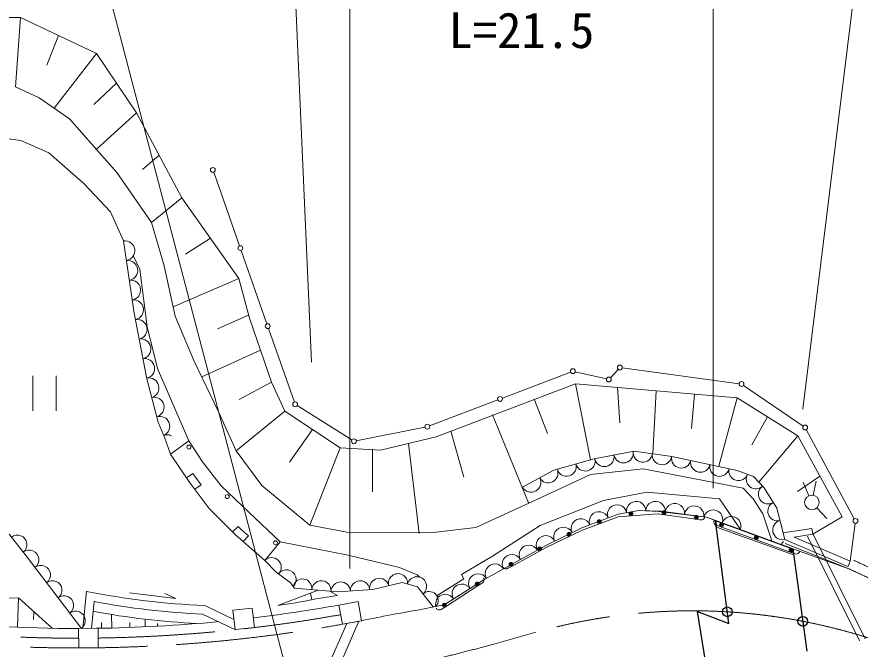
# Model space of a CAD drawing. Units: millimetres, scale not verified. Extents: x 40000 to 680000, y 20000 to 380000.
# Drawn here: x 372720 to 415978, y 287092 to 319538 of the extents above; entities that cross this region are included whole.
import ezdxf
from ezdxf.enums import TextEntityAlignment as Align

# ---------------------------------------------------------------- set-up
doc = ezdxf.new("R2010")
doc.units = ezdxf.units.MM
doc.header["$LTSCALE"] = 1000
doc.header["$PDMODE"] = 32
doc.header["$PDSIZE"] = 500
doc.linetypes.add('CHAIN', pattern=[18.5, 12, -1.5, 3.5, -1.5])
doc.linetypes.add('DASHED', pattern=[7.5, 6, -1.5])
for name, color, linetype, lineweight in [('M-BGD', 7, 'Continuous', 13), ('M-BGD-OTRS1', 7, 'DASHED', 13), ('M-BMK', 2, 'CHAIN', 13), ('M-STR-HTXT', 7, 'Continuous', 13), ('M-STR-STR1', 1, 'Continuous', 25)]:
    doc.layers.add(name, color=color, linetype=linetype, lineweight=lineweight)
doc.layers.add('M-OTRS', color=7, linetype='Continuous')
doc.styles.add('ＭＳ ゴシック', font='')
doc.styles.get('ＭＳ ゴシック').set_extended_font_data('MS Gothic')

# ---------------------------------------------------------------- blocks, each defined once
blk = doc.blocks.new('ﾌﾟﾛｯﾄﾏｰｸ-01')
at = {"color": 6}
blk.add_point((0, 0), dxfattribs=at)

msp = doc.modelspace()

# ---------------------------------------------------------------- linework, layer by layer
at = {"layer": 'M-BGD'}
for p, q in [((372901, 319505), (368596, 319503)), ((372901, 319505), (372652, 315949)), ((376798, 317653), (372901, 319505)), ((374849, 318579), (374264, 317053)), ((376798, 317653), (374637, 314849)), ((378851, 314619), (376798, 317653)), ((372652, 315949), (373861, 315385)), ((377824, 316136), (376669, 315044)), ((373861, 315385), (375413, 314312)), ((378851, 314619), (376777, 312713)), ((381178, 310253), (378851, 314619)), ((375413, 314312), (376678, 312871)), ((371088, 313425), (372916, 313192)), ((372916, 313192), (374362, 312556)), ((376678, 312871), (377844, 311552)), ((374362, 312556), (376148, 310988)), ((380014, 312436), (379169, 311709)), ((377844, 311552), (379620, 308993)), ((384140, 307792), (382816, 311566)), ((376148, 310988), (377522, 309533)), ((379620, 308993), (381178, 310253)), ((381178, 310253), (384115, 306115)), ((377522, 309533), (378197, 308046)), ((379620, 308993), (380273, 306754)), ((378742, 304328), (378197, 308046)), ((378197, 308046), (378742, 304328)), ((382646, 308184), (381369, 307363)), ((378702, 307262), (379025, 306582)), ((385547, 303783), (384223, 307556)), ((380273, 306754), (380840, 304185)), ((379406, 303632), (379025, 306582)), ((384115, 306115), (380735, 304660)), ((384115, 306115), (384649, 304072)), ((378742, 304328), (379388, 300957)), ((379388, 300957), (378742, 304328)), ((381799, 301901), (380840, 304185)), ((384606, 304229), (383018, 303532)), ((384649, 304072), (385784, 300788)), ((379928, 301489), (379406, 303632)), ((386954, 299774), (385630, 303547)), ((385216, 302430), (382202, 301060)), ((381799, 301901), (383074, 299240)), ((403775, 301526), (409770, 300712)), ((373536, 301121), (373536, 299321)), ((374736, 299321), (374736, 301121)), ((381550, 297787), (379928, 301489)), ((401124, 301312), (397624, 299976)), ((401362, 301328), (402966, 300956)), ((403172, 301020), (403566, 301450)), ((379388, 300957), (379975, 298733)), ((379975, 298733), (379388, 300957)), ((385784, 300788), (384127, 299896)), ((385784, 300788), (386463, 299303)), ((394232, 297981), (401377, 300710)), ((401377, 300710), (409663, 299980)), ((401377, 300710), (402146, 296806)), ((403535, 300532), (403650, 298701)), ((405520, 300345), (405350, 297120)), ((409998, 300625), (413056, 298539)), ((397391, 299887), (393892, 298551)), ((399266, 299894), (399946, 298156)), ((407481, 300183), (407321, 298412)), ((409663, 299980), (408721, 296475)), ((409663, 299980), (412784, 298044)), ((389904, 297827), (387101, 299589)), ((383074, 299240), (383969, 297271)), ((386463, 299303), (383969, 297271)), ((386463, 299303), (389313, 297419)), ((398971, 294598), (397127, 299108)), ((411223, 299012), (410425, 297569)), ((379975, 298733), (380312, 297926)), ((380312, 297926), (379975, 298733)), ((393652, 298483), (390133, 297784)), ((387888, 298361), (386710, 296686)), ((394988, 298285), (395655, 295922)), ((413218, 298359), (415678, 293781)), ((380600, 297098), (380312, 297926)), ((380312, 297926), (380600, 297098)), ((381550, 297787), (380600, 297098)), ((382250, 296696), (381550, 297787)), ((391373, 297295), (394232, 297981)), ((392803, 297638), (393354, 293023)), ((412784, 298044), (410781, 295664)), ((412784, 298044), (415050, 293882)), ((383969, 297271), (385281, 295486)), ((389313, 297419), (387751, 293456)), ((389313, 297419), (391373, 297295)), ((390969, 297346), (390962, 295169)), ((402330, 296857), (404387, 297255)), ((404387, 297255), (406312, 296985)), ((380600, 297098), (381563, 295679)), ((381563, 295679), (380600, 297098)), ((400267, 296283), (402330, 296857)), ((406312, 296985), (409678, 296264)), ((383192, 295467), (382250, 296696)), ((402150, 296054), (404848, 296343)), ((404848, 296343), (409974, 295348)), ((381753, 296111), (381422, 295886)), ((381889, 295911), (381753, 296111)), ((382172, 295532), (381889, 295911)), ((398659, 295408), (400267, 296283)), ((399399, 294771), (402150, 296054)), ((409678, 296264), (410515, 295950)), ((410515, 295950), (411057, 295367)), ((413917, 295963), (412763, 295174)), ((373195, 291872), (370289, 295566)), ((381563, 295679), (382584, 294311)), ((382584, 294311), (381563, 295679)), ((381851, 295293), (382172, 295532)), ((384629, 294101), (383192, 295467)), ((385281, 295486), (387751, 293456)), ((413354, 294963), (413060, 295653)), ((413577, 294986), (413728, 295720)), ((405039, 295142), (402820, 294726)), ((408762, 294808), (405039, 295142)), ((410483, 294812), (409974, 295348)), ((411057, 295367), (411704, 294322)), ((399399, 294771), (396266, 293340)), ((402820, 294726), (399561, 293432)), ((409838, 293233), (408762, 294808)), ((410980, 294035), (410483, 294812)), ((382584, 294311), (383931, 292962)), ((383931, 292962), (382584, 294311)), ((404632, 294199), (403563, 294024)), ((404632, 294199), (403563, 294024)), ((405649, 294153), (404632, 294199)), ((405748, 294169), (404632, 294199)), ((408093, 293858), (405748, 294169)), ((411704, 294322), (412118, 292721)), ((413757, 294344), (414269, 293796)), ((386224, 292595), (384629, 294101)), ((401680, 293181), (403558, 293886)), ((403563, 294024), (401703, 293313)), ((403563, 294024), (401703, 293313)), ((403558, 293886), (405581, 294040)), ((405581, 294040), (407556, 293763)), ((408093, 293858), (405649, 294153)), ((407556, 293763), (407754, 293736)), ((407817, 293727), (407754, 293736)), ((407875, 293735), (407817, 293727)), ((407918, 293753), (407875, 293735)), ((407963, 293787), (407918, 293753)), ((407992, 293823), (407963, 293787)), ((408015, 293869), (407992, 293823)), ((408019, 293900), (408015, 293869)), ((408601, 293674), (408093, 293858)), ((409838, 293233), (408093, 293858)), ((411448, 292643), (410980, 294035)), ((415050, 293882), (413553, 292987)), ((384072, 293387), (383788, 293104)), ((384204, 293254), (384072, 293387)), ((387751, 293456), (389837, 293060)), ((394081, 293071), (396266, 293340)), ((399561, 293432), (397115, 291864)), ((401703, 293313), (399862, 292419)), ((401703, 293313), (399862, 292419)), ((408473, 293642), (408479, 293682)), ((408479, 293588), (408473, 293642)), ((408479, 293682), (408487, 293705)), ((408490, 293550), (408479, 293588)), ((408512, 293517), (408490, 293550)), ((408549, 293478), (408512, 293517)), ((408584, 293457), (408549, 293478)), ((408644, 293435), (408584, 293457)), ((408601, 293674), (408612, 293358)), ((412525, 292240), (408601, 293674)), ((408612, 293358), (412554, 291932)), ((408832, 293366), (408644, 293435)), ((412397, 292068), (408832, 293366)), ((415721, 293547), (415470, 291610)), ((383931, 292962), (385432, 291646)), ((385432, 291646), (383931, 292962)), ((384594, 292913), (384204, 293254)), ((384330, 292612), (384594, 292913)), ((389837, 293060), (394081, 293071)), ((399879, 292309), (401680, 293181)), ((412031, 293057), (413507, 293284)), ((413553, 292987), (412599, 292841)), ((412599, 292841), (413553, 292987)), ((413507, 293284), (413553, 292987)), ((413507, 293284), (413553, 292987)), ((386224, 292595), (385432, 291646)), ((389709, 291919), (386224, 292595)), ((415352, 291334), (412118, 292721)), ((412135, 292513), (415441, 291203)), ((415470, 291610), (412599, 292841)), ((399862, 292419), (396730, 290676)), ((399862, 292419), (396730, 290676)), ((398121, 291356), (399879, 292309)), ((412585, 292000), (412397, 292068)), ((412525, 292240), (415441, 291203)), ((412554, 291932), (412525, 292240)), ((412645, 291978), (412585, 292000)), ((412800, 292007), (412749, 291983)), ((412837, 292036), (412800, 292007)), ((412868, 292076), (412837, 292036)), ((412879, 292106), (412868, 292076)), ((376032, 288155), (373195, 291872)), ((385432, 291646), (386029, 291048)), ((386029, 291048), (385432, 291646)), ((392347, 291278), (389709, 291919)), ((397115, 291864), (395537, 290931)), ((412703, 291974), (412645, 291978)), ((412749, 291983), (412703, 291974)), ((415470, 291610), (415359, 291331)), ((415470, 291610), (415359, 291331)), ((393258, 290906), (392347, 291278)), ((397651, 291301), (397639, 291322)), ((397677, 291270), (397651, 291301)), ((397721, 291239), (397677, 291270)), ((397757, 291222), (397721, 291239)), ((397797, 291216), (397757, 291222)), ((397850, 291218), (397797, 291216)), ((397889, 291230), (397850, 291218)), ((397946, 291261), (397889, 291230)), ((397946, 291261), (398121, 291356)), ((386029, 291048), (386735, 290520)), ((386735, 290520), (386029, 291048)), ((393397, 290786), (393258, 290906)), ((395645, 290700), (394274, 289846)), ((395537, 290931), (395645, 290700)), ((396651, 290757), (396668, 290730)), ((396668, 290730), (396681, 290681)), ((386735, 290520), (386954, 290224)), ((386954, 290224), (386735, 290520)), ((392486, 290514), (390973, 290146)), ((392486, 290514), (390973, 290146)), ((393273, 290298), (392486, 290514)), ((393273, 290298), (392486, 290514)), ((394071, 289256), (393273, 290298)), ((394071, 289256), (393273, 290298)), ((396730, 290676), (394640, 289368)), ((396730, 290676), (394640, 289368)), ((394703, 289266), (396389, 290351)), ((396389, 290351), (396557, 290459)), ((396611, 290494), (396557, 290459)), ((396650, 290538), (396611, 290494)), ((396670, 290579), (396650, 290538)), ((396682, 290635), (396670, 290579)), ((396681, 290681), (396682, 290635)), ((376292, 290059), (376100, 288155)), ((378499, 289989), (380876, 289691)), ((380876, 289691), (380305, 289945)), ((386105, 289330), (388181, 290117)), ((389179, 290030), (386954, 290224)), ((389179, 290030), (386954, 290224)), ((387780, 289965), (387848, 289626)), ((387965, 289649), (389166, 289843)), ((388777, 290065), (389166, 289843)), ((390973, 290146), (389179, 290030)), ((390973, 290146), (389179, 290030)), ((372807, 289732), (368459, 289548)), ((372747, 288213), (372807, 289732)), ((374531, 288164), (372807, 289732)), ((376681, 289535), (376542, 288159)), ((389237, 289352), (390220, 289535)), ((390220, 289535), (390403, 288552)), ((373582, 289027), (373570, 288606)), ((382357, 289329), (383855, 288617)), ((383804, 289086), (384798, 289194)), ((383804, 289086), (383913, 288092)), ((384798, 289194), (384907, 288200)), ((389237, 289352), (389420, 288369)), ((394640, 289368), (394071, 289256)), ((394238, 289176), (394225, 289196)), ((394266, 289147), (394238, 289176)), ((394312, 289120), (394266, 289147)), ((394350, 289106), (394312, 289120)), ((394390, 289103), (394350, 289106)), ((394443, 289109), (394390, 289103)), ((394481, 289123), (394443, 289109)), ((394535, 289158), (394481, 289123)), ((394535, 289158), (394703, 289266)), ((377570, 288871), (377587, 288175)), ((379300, 288629), (379309, 288236)), ((382249, 288894), (383940, 288090)), ((389420, 288369), (390403, 288552)), ((375885, 288154), (376885, 288162)), ((375885, 288154), (375893, 287154)), ((376885, 288162), (376893, 287162)), ((377057, 288465), (377062, 288165)), ((378520, 288466), (378519, 288203)), ((379929, 288414), (379935, 288267)), ((383913, 288092), (384907, 288200)), ((375893, 287154), (376893, 287162))]:
    msp.add_line(p, q, dxfattribs=at)
for centre, radius in [((382775, 311684), 125), ((384182, 307674), 125), ((385589, 303665), 125), ((403651, 301543), 125), ((401241, 301356), 125), ((403087, 300928), 125), ((409894, 300696), 125), ((386996, 299656), 125), ((397508, 299932), 125), ((393775, 298507), 125), ((413159, 298469), 125), ((390010, 297760), 125), ((381546, 297461), 100), ((383513, 294921), 100), ((413501, 294618), 375), ((405914, 294094), 100), ((405914, 294094), 60), ((402594, 293631), 100), ((404228, 294037), 100), ((404228, 294037), 60), ((404228, 294037), 20), ((405914, 294094), 20), ((407570, 293862), 100), ((407570, 293862), 60), ((407570, 293862), 20), ((415737, 293671), 125), ((402594, 293631), 60), ((402594, 293631), 20), ((408866, 293460), 100), ((408866, 293460), 60), ((408866, 293460), 20), ((401045, 292984), 100), ((401045, 292984), 60), ((401045, 292984), 20), ((410649, 292811), 100), ((410649, 292811), 60), ((385988, 292552), 100), ((410649, 292811), 20), ((399543, 292240), 100), ((399543, 292240), 60), ((399543, 292240), 20), ((412431, 292162), 100), ((412431, 292162), 60), ((412431, 292162), 20), ((398074, 291444), 100), ((398074, 291444), 60), ((398074, 291444), 20), ((396335, 290435), 100), ((396335, 290435), 60), ((396335, 290435), 20), ((394649, 289350), 100), ((394649, 289350), 60), ((394649, 289350), 20)]:
    msp.add_circle(centre, radius, dxfattribs=at)
for centre, radius, start, end in [((378260, 307539), 511, 279.5739, 97.0864), ((378408, 306528), 511, 279.5739, 97.0864), ((378556, 305517), 511, 279.5739, 97.0864), ((378704, 304506), 511, 281.2237, 97.0698), ((378889, 303500), 511, 282.1022, 99.6146), ((379082, 302497), 511, 282.1022, 99.6146), ((379274, 301493), 511, 282.1022, 99.6146), ((379499, 300496), 511, 286.0132, 103.2532), ((379759, 299508), 511, 286.0203, 103.5328), ((380049, 298528), 511, 293.8979, 106.9356), ((380443, 297585), 511, 68.2192, 111.4379), ((380422, 297577), 511, 64.7023, 107.921), ((403839, 297150), 501, 191.0416, 10.8566), ((404827, 297190), 499, 173.7845, 352.4008), ((401881, 296732), 501, 195.6091, 15.1636), ((402856, 296959), 501, 191.0416, 10.8566), ((405818, 297055), 501, 172.1065, 351.9111), ((406804, 296881), 501, 168.0014, 347.8164), ((407783, 296671), 501, 168.0014, 347.8164), ((399979, 296124), 499, 208.3039, 24.3259), ((400916, 296464), 501, 195.6364, 15.4513), ((408763, 296461), 501, 168.0014, 347.8164), ((409740, 296241), 500, 166.8575, 339.3757), ((399099, 295648), 501, 208.6372, 28.4522), ((410633, 295813), 494, 149.2841, 313.7704), ((411256, 295044), 500, 124.305, 301.8822), ((404489, 294179), 497, 1.2494, 189.6564), ((405484, 294178), 498, 355.3437, 178.7067), ((411740, 294172), 498, 116.239, 284.763), ((403509, 294006), 498, 10.3792, 201.1635), ((406475, 294074), 498, 352.2371, 172.6678), ((407462, 293944), 498, 352.2371, 172.6678), ((408434, 293741), 497, 339.7943, 164.1648), ((401650, 293290), 498, 21.2735, 206.1246), ((402579, 293650), 498, 20.6928, 201.1234), ((409370, 293403), 498, 340.0792, 160.5099), ((400754, 292854), 498, 25.6907, 206.1214), ((411993, 293206), 501, 104.5934, 284.4084), ((372747, 292454), 492, 307.2586, 129.1336), ((399858, 292419), 498, 25.7167, 209.3046), ((398987, 291935), 498, 28.8795, 209.3102), ((412561, 292088), 733, 133.8684, 149.2808), ((373353, 291679), 492, 306.4202, 128.7016), ((385786, 291296), 498, 317.0781, 134.9041), ((398117, 291450), 498, 28.8795, 209.3102), ((373950, 290897), 492, 306.4157, 128.2907), ((386550, 290665), 496, 313.7582, 143.7851), ((397246, 290966), 498, 28.8795, 209.3102), ((387367, 290214), 483, 351.9456, 169.0028), ((391313, 290232), 497, 13.2509, 191.1418), ((392272, 290474), 492, 355.834, 195.037), ((393243, 290311), 496, 309.3283, 165.1266), ((396386, 290463), 498, 31.2559, 212.2713), ((374546, 290115), 492, 306.4157, 128.2907), ((388341, 290105), 498, 354.7953, 175.2259), ((389334, 290043), 497, 3.3505, 178.0504), ((390328, 290106), 498, 3.4622, 183.8929), ((395542, 289935), 498, 31.8262, 212.2568), ((383932, 327996), 38699, 258.6132, 267.6673), ((393871, 289588), 462, 318.9357, 132.7966), ((394698, 289410), 496, 31.5309, 194.6139), ((375143, 289333), 492, 306.4157, 128.2907), ((383932, 327996), 39139, 259.3234, 267.5353), ((381801, 320010), 30980, 277.9853, 281.4574), ((375740, 288551), 492, 306.4157, 128.2907), ((383932, 327996), 39639, 259.3855, 267.1619), ((375770, 364403), 76249, 276.84154, 280.17325), ((377952, 370812), 83134, 279.65634, 281.57158), ((375770, 364403), 76249, 263.78713, 270.08684), ((375770, 364403), 77249, 280.17811, 280.91981), ((375770, 364403), 77249, 280.91981, 282.05052), ((375770, 364403), 76249, 270.76662, 275.49344)]:
    msp.add_arc(centre, radius, start, end, dxfattribs=at)
at = {"layer": 'M-BGD-OTRS1'}
for p, q in [((408556, 293690), (409245, 288402)), ((419291, 280802), (413258, 292944)), ((413568, 292989), (419404, 281247)), ((413248, 286982), (412525, 292240)), ((409245, 288402), (407631, 289021)), ((407631, 289021), (408068, 286380)), ((385126, 278230), (389642, 288404)), ((385592, 277785), (390255, 288524))]:
    msp.add_line(p, q, dxfattribs=at)
for centre, radius, start, end in [((462996, 390583), 109672, 244.42209, 252.98313), ((462996, 390583), 110172, 244.42209, 252.97687), ((375770, 364403), 77249, 257.12926, 280.17811), ((375770, 364403), 76749, 270.83583, 280.1757), ((375770, 364403), 76749, 262.27024, 270.0893)]:
    msp.add_arc(centre, radius, start, end, dxfattribs=at)
at = {"layer": 'M-BMK'}
msp.add_line((397181, 287356), (399338, 287957), dxfattribs=at)
for centre, radius, start, end in [((407385, 259166), 29894, 72.3264, 103.471), ((375703, 364417), 79999, 273.65542, 285.57362)]:
    msp.add_arc(centre, radius, start, end, dxfattribs=at)
at = {"layer": 'M-STR-HTXT'}
for p, q in [((387826, 301827), (385703, 350976)), ((413038, 299409), (416544, 327773)), ((387104, 283857), (376263, 325242)), ((389801, 291228), (389801, 322546)), ((408445, 295354), (408445, 322546))]:
    msp.add_line(p, q, dxfattribs=at)
at = {"layer": 'M-STR-STR1'}
for p, q in [((409245, 288402), (408556, 293690)), ((408556, 293690), (412525, 292240)), ((412525, 292240), (413248, 286982)), ((408068, 286380), (407631, 289021)), ((407631, 289021), (409245, 288402))]:
    msp.add_line(p, q, dxfattribs=at)

# ---------------------------------------------------------------- block references
at = {"layer": 'M-OTRS', "xscale": 1000, "yscale": 1000}
for p in [(409166, 289007), (413036, 288521)]:
    msp.add_blockref('ﾌﾟﾛｯﾄﾏｰｸ-01', p, dxfattribs=at)

# ---------------------------------------------------------------- texts
at = {"layer": 'M-STR-HTXT', "style": 'ＭＳ ゴシック'}
msp.add_text('L=21.5', height=1833, dxfattribs=at).set_placement((394863, 317386), align=Align.BOTTOM_LEFT)

doc.saveas('drawing.dxf')
